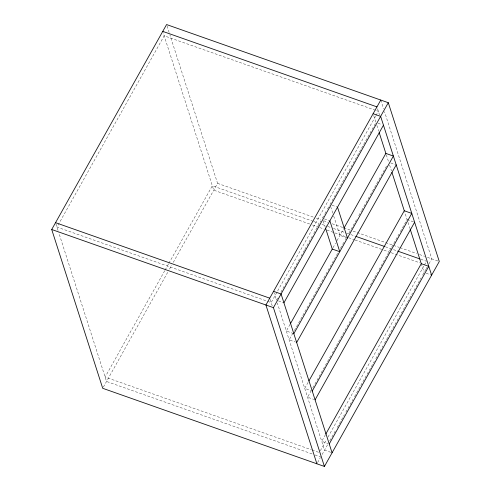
<?xml version="1.0" encoding="UTF-8"?>
<svg xmlns="http://www.w3.org/2000/svg" width="491" height="491" viewBox="0 0 491 491"><rect width="100%" height="100%" fill="white"/><g stroke="black" fill="none" stroke-linecap="round" stroke-linejoin="round"><path stroke-width="0.37" stroke-dasharray="2.46 1.84" d="M164.724 270.713L105.123 377.057L311.38 449.762M165.099 270.044L168.468 264.029M168.843 263.36L212.327 185.776L313.295 221.361M103.405 387.061L168.014 271.781M169.512 269.105L171.764 265.097M173.262 262.421L217.574 183.352L169.861 34.751M375.578 116.263L271.155 302.579L267.552 301.302M375.928 115.643L378.365 111.291L376.198 110.53M277.525 298.154L276.402 300.154L273.972 292.593M280.883 292.157L287.235 280.827M287.609 280.158L295.827 265.496M296.202 264.833L299.559 258.831M301.057 256.167L304.42 250.171M304.788 249.502L312.264 236.171M313.755 233.507L320.856 220.846M322.348 218.176L324.533 214.272M324.901 213.622L325.993 211.67M327.454 209.068L329.639 205.164M330.007 204.514L375.578 123.204M290.052 324.367L286.314 331.032L292.464 333.205M332.99 247.752L335.543 243.198M337.004 240.596L343.657 228.726M292.894 333.18L289.15 339.858L295.3 342.024M294.385 330.511L338.176 252.38M340.423 248.378L342.288 245.04M342.663 244.371L343.786 242.364M345.283 239.694L346.032 238.362M349.027 233.016L352.771 226.339M353.146 225.67L356.515 219.661M358.755 215.653L361.376 210.983M361.75 210.314L369.987 195.621M370.361 194.958L378.592 180.265M378.966 179.596L387.203 164.908M308.096 382.372L304.727 388.381L310.877 390.548M311.3 390.523L307.562 397.201L313.712 399.373M312.798 387.853L330.762 355.803M332.26 353.133L360.326 303.051M361.824 300.382L368.937 287.695M370.435 285.019L377.542 272.333M379.04 269.663L398.876 234.275M400.374 231.605L407.107 219.581L404.492 211.437M325.465 434.639L321.722 441.317L327.871 443.483M320.353 450.695L326.509 439.715M328.006 437.045L424.083 265.619M424.427 264.999L426.17 261.893M317.597 462.559L320.377 457.587M322.121 454.488L328.301 443.459M329.792 440.789L335.783 430.104M337.28 427.434L344.394 414.748M345.885 412.078L352.998 399.392M354.496 396.716L374.332 361.327M375.83 358.657L382.937 345.971M384.435 343.301L412.501 293.219M413.999 290.543L421.112 277.857M422.61 275.187L425.844 269.412M426.194 268.792L427.238 266.926M428.981 263.82L431.761 258.855L384.521 111.703M375.48 110.272L164.172 35.794L56.968 227.075L266.828 301.051M378.002 123.259L381.415 124.462M390.744 162.957L395.531 164.645M407.107 219.581L413.944 221.993M332.057 205.238L336.838 206.92M324.398 218.9L329.179 220.588M217.574 183.352L313.491 217.163M316.376 218.182L320.703 219.704M323.587 220.723L327.914 222.245M332.241 223.773L343.056 227.585M343.78 227.842L350.267 230.126M353.152 231.144L392.818 245.126M393.543 245.383L399.312 247.415M400.03 247.667L416.62 253.516M419.504 254.534L424.549 256.314M427.434 257.327L437.911 261.022M314.013 221.619L319.064 223.399M321.949 224.412L326.994 226.191M327.718 226.449L330.603 227.462M333.487 228.481L345.744 232.802M346.468 233.059L350.071 234.33M350.795 234.581L355.122 236.11M385.41 246.783L396.949 250.852M420.75 259.242L426.519 261.273M309.661 223.994L213.745 190.189L163.159 32.639M312.546 225.013L319.033 227.302M319.758 227.554L324.085 229.082M326.969 230.095L334.181 232.636M334.899 232.894L347.886 237.466M348.604 237.724L354.373 239.755M355.097 240.013L383.219 249.925M383.944 250.177L390.431 252.466M391.155 252.724L420.001 262.888M347.432 238.043L339.919 235.392L333.696 216.003M426.157 273.241L431.62 275.169M278.452 300.879L283.233 302.566M330.707 452.303L324.557 450.137L277.323 303.027M312.098 450.014L319.31 452.561M312.073 453.917L106.535 381.47L58.84 232.9M314.958 454.936L320.727 456.968M380.777 100.047L383.581 108.793M377.554 108.769L379.531 114.931M373.725 115.606L375.953 122.535M376.873 125.408L378.714 131.152M386.3 154.769L388.7 162.239M389.627 165.136L391.487 170.929M408.039 222.472L409.893 228.26M421.272 263.692L424.107 272.517M330.695 206.668L332.769 213.131M323.268 221.048L325.343 227.511M270.142 299.424L272.327 306.218M167.057 26.005L169.628 34.02M55.956 223.927L58.601 232.175"/><path stroke-width="0.74" d="M51.721 229.5L166.584 24.55L388.289 102.699L439.279 261.5L324.416 466.45L102.711 388.301L51.721 229.5L273.426 307.648L324.416 466.45M380.777 100.047L265.913 304.997L316.898 463.799M273.426 307.648L388.289 102.699M283.915 302.806L383.465 125.187M290.426 323.704L332.26 249.054L325.576 228.229M344.025 228.063L385.865 153.413L379.181 132.588M293.833 333.684L393.383 156.064L385.865 153.413M296.662 342.503L396.212 164.884M308.845 381.034L404.277 210.762L391.953 172.378M312.245 391.032L411.789 213.407L404.277 210.762M315.075 399.852L414.625 222.233M325.84 433.97L421.272 263.692L410.126 228.984M329.24 443.962L428.79 266.343L421.272 263.692M162.76 31.381L376.947 106.878M373.117 113.716L380.635 116.361L431.62 275.169M355.84 236.361L384.686 246.531M397.667 251.104L420.026 258.984M332.26 249.054L339.778 251.705L329.86 220.827M273.567 291.335L281.085 293.98L332.069 452.788M55.551 222.669L269.743 298.166M337.52 207.165L347.432 238.043"/></g></svg>
